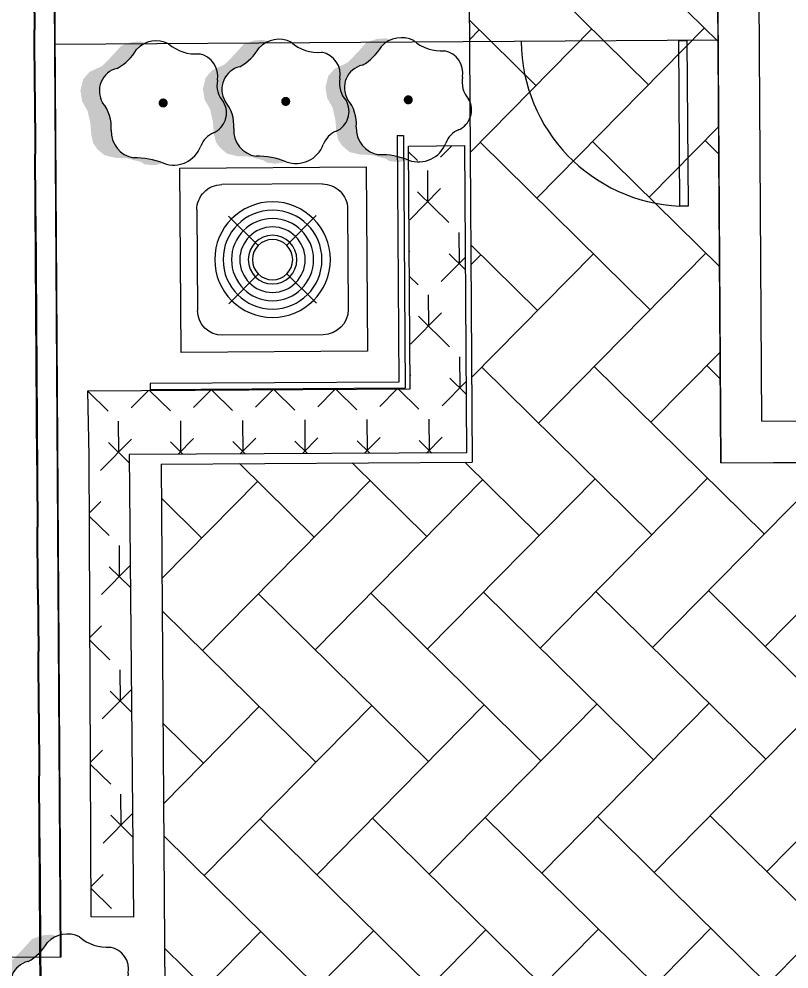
# Model space of a CAD drawing. Header units: feet. Extents: x 919634 to 928945, y 707022 to 708026.
# Drawn here: x 920848.05 to 920860.44, y 707518.09 to 707533.37 of the extents above; entities that cross this region are included whole.
import ezdxf

# ---------------------------------------------------------------- set-up
doc = ezdxf.new("R2010")
doc.units = ezdxf.units.FT
doc.header["$LTSCALE"] = 20
doc.header["$MEASUREMENT"] = 0
doc.linetypes.add('Site Plan$0$PHANTOM2', pattern=[1.25, 0.625, -0.125, 0.125, -0.125, 0.125, -0.125])
for name, color, linetype in [('-u-site-xref', 7, 'Continuous'), ('Site Plan$0$-u-site-bldg_interior', 252, 'Continuous'), ('Site Plan$0$-u-site-fence', 4, 'Site Plan$0$FENCELINE1'), ('Site Plan$0$A-DOOR-EXT_WINDOWS', 253, 'Continuous'), ('Site Plan$0$A-HVAC-EXT', 253, 'Continuous'), ('Site Plan$0$SP-LOT PAVERS', 254, 'Continuous'), ('x-RL TH7-LP Block$0$LK-SHRB-035M', 253, 'Continuous'), ('x-RL TH7-LP Block$0$LK-SHRB-TRNK', 253, 'Continuous'), ('x-RL TH7-LP Block$0$LP-PATT-SHAR', 253, 'Continuous'), ('x-RL TH7-LP Block$0$LP-SHAR-BRDR-CONT', 253, 'Continuous'), ('x-RL TH7-LP Block$0$LP-SHRB', 253, 'Continuous')]:
    doc.layers.add(name, color=color, linetype=linetype)
for name, color, linetype, lineweight in [('Site Plan$0$SP-LOT LINES', 252, 'Site Plan$0$PHANTOM2', 40), ('Site Plan$0$SP-SIDEWALK', 2, 'Continuous', 25), ('SP-BUILDING-FOOTPRINT', 1, 'Continuous', 25)]:
    doc.layers.add(name, color=color, linetype=linetype, lineweight=lineweight)
doc.layers.add('x-RL TH7-LP Block$0$LK-SHRB-SHAD', color=253, linetype='Continuous', plot=False)
doc.layers.get('-u-site-xref').off()
doc.linetypes.add('Site Plan$0$FENCELINE1', pattern='A,0.25,-0.1,[133,ltypeshp.shx,S=0.1,R=0,X=-0.1,Y=0],-0.1,1', length=1.45)

# ---------------------------------------------------------------- blocks, each defined once
blk = doc.blocks.new('Site Plan$0$A$C11AE1C12')
at = {"layer": 'Site Plan$0$A-HVAC-EXT'}
for p, q in [((44.00000011394877, 44.54105635897122), (1.139487721957266e-07, 44.54105635897122)), ((1.139487721957266e-07, 44.54105635897122), (1.139487721957266e-07, 2.501133167243097e-06)), ((44.00000011394877, 2.501133167243097e-06), (44.00000011394877, 44.54105635897122)), ((34.00000011394877, 40.00000250113317), (10.00000011394877, 40.00000250113317)), ((4.000000113948772, 34.00000250113317), (4.000000113948772, 10.00000250113317)), ((18.5977306969362, 25.40227191814392), (11.52666288505861, 32.47333973002787)), ((25.40226953096135, 25.40227191814392), (32.47333734284621, 32.47333973002787)), ((40.00000011394877, 34.00000250113317), (40.00000011394877, 10.00000250113317)), ((11.52666288505861, 11.52666527223846), (18.5977306969362, 18.59773308412241)), ((32.47333734284621, 11.52666527223846), (25.40226953096135, 18.59773308412241)), ((34.00000011394877, 4.000002501133167), (10.00000011394877, 4.000002501133167)), ((1.139487721957266e-07, 2.501133167243097e-06), (44.00000011394877, 2.501133167243097e-06))]:
    blk.add_line(p, q, dxfattribs=at)
for radius in [13.81153555240985, 11.81153555240985, 9.81153555240985, 7.81153555240985, 5.81153555240985, 4.81153555240985]:
    blk.add_circle((22.00000011394877, 22.00000250113317), radius, dxfattribs=at)
for centre, start, end in [((10.00000011394877, 34.00000250113317), 90, 180), ((34.00000011394877, 34.00000250113317), 0, 90), ((10.00000011394877, 10.00000250113317), 180, 270), ((34.00000011394877, 10.00000250113317), 270, 0)]:
    blk.add_arc(centre, 6, start, end, dxfattribs=at)
blk = doc.blocks.new('Site Plan$0$A$C05C92244')
at = {"layer": 'Site Plan$0$A-DOOR-EXT_WINDOWS'}
blk.add_lwpolyline([(32.00389335552609, 32.04769828175449), (32.00389335552609, 0.04381521808500111), (30.40369920234298, 0.04381521808500111), (30.40369920234298, 32.04769828175449)], close=True, dxfattribs=at)
blk.add_arc((32.07979910527501, 32.07980389018303), 32.07980487913881, 180.0573418751565, 267.0050566959838, dxfattribs=at)
blk = doc.blocks.new('Site Plan')
at = {"layer": 'Site Plan$0$SP-LOT PAVERS'}
h = blk.add_hatch(dxfattribs=at)
h.set_pattern_fill('AR-HBONE', color=256, scale=0.32, angle=-89.58178215075662)
h.set_pattern_definition([(315.4182178492434, (0, 0), (1.810145136983853, 0.01321298806884015), [3.84, -1.28]), (45.41821784924338, (0.9116790626081567, -0.8984660745381309), (1.810145136983853, 0.01321298806884), [3.84, -1.28])])
h.paths.add_polyline_path([(920850.3445168212, 707526.2085568337), (920850.4745384796, 707506.2089794787), (920869.4741366116, 707506.332500052), (920869.3443705549, 707526.2927614086), (920859.344582233, 707526.2277505817), (920859.2127407097, 707546.4773213882), (920848.5462994538, 707546.4079765037), (920848.5813663211, 707541.0458796334), (920855.2477035193, 707541.0892189601), (920855.3442346648, 707526.2410611006)])
at = {"layer": 'Site Plan$0$-u-site-bldg_interior'}
for p, q in [((920848.718807047, 707518.2812003952, 7.807863262514746e-08), (920848.546494048, 707546.4079777688, 7.807864083332025e-08)), ((920859.344582233, 707526.2277505817, 7.807864083332025e-08), (920859.23638313, 707542.8706418981, 7.807864083332025e-08)), ((920860.0069007562, 707526.8987372154, 7.807864083332025e-08), (920859.9030357084, 707542.8749759534, 7.807864083332025e-08)), ((920860.0069007562, 707526.8987372154, 7.807864083332025e-08), (920861.0068796239, 707526.9052382984, 7.807864083332025e-08)), ((920859.344582233, 707526.2277505817, 7.807864083332025e-08), (920861.0112136791, 707526.2385857198, 7.807864083332025e-08)), ((920848.0521544686, 707518.2768663398, 7.807863262514746e-08), (920848.718807047, 707518.2812003952, 7.807863262514746e-08))]:
    blk.add_line(p, q, dxfattribs=at)
at = {"layer": 'Site Plan$0$-u-site-fence', "ltscale": 0.15}
blk.add_line((920859.3002218346, 707533.0291788499, 7.807864083332025e-08), (920848.627613158, 707532.9597938696, 7.807864083332025e-08), dxfattribs=at)
at = {"layer": 'Site Plan$0$SP-LOT LINES', "ltscale": 0.4, "elevation": 7.807863672923385e-08}
for points in [[(920847.8634785943, 707600.193990878), (920869.8630136845, 707600.3370147023), (920870.4741154793, 707506.339001135), (920848.474580389, 707506.1959773107)], [(920825.863943504, 707600.0509670536), (920847.8634785943, 707600.193990878), (920848.474580389, 707506.1959773107), (920826.4750452988, 707506.0529534863)]]:
    blk.add_lwpolyline(points, close=True, dxfattribs=at)
at = {"layer": 'Site Plan$0$SP-SIDEWALK'}
for p, q in [((920855.2477035195, 707541.0892189601, 7.807864083332025e-08), (920855.3442346649, 707526.2410611006, 7.807863262514745e-08)), ((920854.1367910317, 707531.4928104661, 7.807863672923385e-08), (920854.2367889184, 707531.4934605743, 7.807863672923385e-08)), ((920854.1367910317, 707531.4928104661, 7.807863672923385e-08), (920854.1625571155, 707527.5295416261, 7.807863672923385e-08)), ((920854.2367889184, 707531.4934605743, 7.807863672923385e-08), (920854.2632051106, 707527.4301938477, 7.807863672923385e-08)), ((920854.1625571155, 707527.5295416261, 7.807863672923385e-08), (920850.1625846531, 707527.5035369239, 7.807863672923385e-08)), ((920850.1625846531, 707527.5035369239, 7.807863672923385e-08), (920850.1632347615, 707527.4035390372, 7.807863672923385e-08)), ((920854.2632051106, 707527.4301938477, 7.807863672923385e-08), (920850.1632347615, 707527.4035390372, 7.807863672923385e-08)), ((920850.3411120054, 707526.208534698, 7.807863262514745e-08), (920855.3442346649, 707526.2410611006, 7.807863262514745e-08)), ((920850.3411120054, 707526.208534698, 7.807863262514745e-08), (920850.4711336639, 707506.2089573432, 7.807863262514745e-08))]:
    blk.add_line(p, q, dxfattribs=at)
at = {"layer": 'Site Plan$0$-u-site-fence', "xscale": 0.08333333333333331, "yscale": 0.08333333333333331, "zscale": 0.08333333333333331, "rotation": 0.3724872375649678}
blk.add_blockref('Site Plan$0$A$C05C92244', (920856.1506076012, 707530.3380045525, 7.807864083332025e-08), dxfattribs=at)
at = {"layer": 'Site Plan$0$A-HVAC-EXT', "extrusion": (0, 0, -1), "xscale": 0.06735359270068554, "yscale": 0.06735359270068554, "zscale": -0.06735359270068556, "rotation": 89.62751276243503}
blk.add_blockref('Site Plan$0$A$C11AE1C12', (-920850.6593803685, 707528.006777261, -7.807863672923385e-08), dxfattribs=at)
blk = doc.blocks.new('x-RL TH7-LP Block$0$SHRUB-LRG-003')
at = {"layer": 'x-RL TH7-LP Block$0$LK-SHRB-SHAD'}
blk.add_hatch(color=256, dxfattribs=at).paths.add_polyline_path([(0.5823448908860502, 0.3294315330898989), (0.5474295743357604, 0.3798421583341067), (0.4893238386986631, 0.4296183674934504), (0.400550371658305, 0.4519936910694149), (0.3208870769566605, 0.4544816724315837), (0.2860343821121365, 0.4594576421304382), (0.2561606452339937, 0.4694095780408851), (0.2486922110144558, 0.4718975594030503), (0.1889447372581845, 0.4868254650123554), (0.1590710003800417, 0.5067293333459943), (0.11923935302916, 0.511705303044856), (0.1018130083369986, 0.5141932878942725), (0.07193927145885759, 0.5141932878942725), (0.007212845196280071, 0.5017533671343983), (0.08312134347994338, 0.472746950344888, 0.0648646510172338), (0.2481422112722598, 0.4529773142842117, -0.006063235190741959), (0.2533806476452352, 0.4520754065480297), (0.2561606452339902, 0.4519936910694149), (0.2585664089195543, 0.4510528702587173, -0.1298769770943451), (0.3586502616521212, 0.400835352371999), (0.368187158527018, 0.3947700604561533), (0.4129977638442224, 0.342522399541739), (0.4175474829881125, 0.3167561325976109, -0.1111018158062776), (0.4322477985017148, 0.2216692041627049, 0.003608637105293954), (0.431885593835192, 0.2171288508789928), (0.4421116295042538, 0.1115232379830715, 0.01201918114312195), (0.4464416540740839, 0.0969859283029848), (0.4827031480732327, 0.02903643405529621), (0.4970634082651255, 0.001177367000945395, 0.007063647914282343), (0.5026189744786382, -0.00579533988766201, -0.04880061465009704), (0.518194794484776, -0.03981776106626), (0.5250242771372431, -0.05306703459047668), (0.5250242771372431, -0.06513047457167076, -0.09793779078480093), (0.5250242771372431, -0.1396888812866095), (0.5250242771372431, -0.1575623564192981), (0.5158012560104854, -0.1715592789416718, -0.1076578746823846), (0.4707952584374393, -0.2398607012645968), (0.4578083691614321, -0.2595696968859471), (0.370676634780164, -0.2919134859794639), (0.2686080374199129, -0.3665530000769373), (0.2138395216300193, -0.4511444535721196), (0.1441341374010587, -0.5009041296371031), (0.1864552610050332, -0.51085606554755), (0.258650126947229, -0.5058800993359576), (0.344995822146057, -0.4763531505789693), (0.4105082821309782, -0.4038727588693121), (0.5001294927654047, -0.3118173578003578), (0.6071770480920389, -0.2620576782481194), (0.6619994876735564, -0.2016774924870717), (0.6854234018013692, -0.1064774068995753), (0.6719034798147039, -0.01823526064753622), (0.6270928744974942, 0.06138022314879166), (0.6046875718388893, 0.1658755449776095), (0.597219137619355, 0.2629069157454111)])
at = {"layer": 'x-RL TH7-LP Block$0$LK-SHRB-035M'}
for centre, radius, start, end in [((-0.08377323303944628, 0.2740128446012911), 0.2410148314504328, 69.66030257962692, 159.1136661743777), ((0.2415069132607339, 1.096206151856169), 0.643263060235758, 247.94846777484, 270.5910199691075), ((0.2135752346658641, 0.2365424991404126), 0.219177793304975, 356.1089469460938, 80.92588036899473), ((-0.4874905437243253, 0.4274506444509889), 0.1908777990837059, 291.9961274456699, 339.2865678889345), ((-0.344252865652015, 0.08553475810634126), 0.1798612492954901, 113.5090499786346, 209.6004086586038), ((0.7466102499786107, 0.1943064552262719), 0.315551059145618, 175.025396269356, 219.3558172424028), ((-0.6576237495174588, -0.1441039940954916), 0.2108728950657779, 348.5773534052316, 41.88863027199043), ((0.3365289680545622, -0.1024096779291419), 0.1921463519017287, 283.2700858267119, 30.18650749245084), ((-0.2650016799213013, -0.2198436052661243), 0.189005064244361, 169.6436695143775, 258.5100727003759), ((0.5861506970211963, -0.6644766057150449), 0.4288702278534303, 119.0130174089596, 149.3178692318652), ((-0.2765590912944358, -0.7487424786725079), 0.3446705058437789, 48.53128869969252, 94.3414469668017), ((0.05444515316131593, -0.2900011770142932), 0.2252759235935523, 242.8610345167374, 316.301893373953)]:
    blk.add_arc(centre, radius, start, end, dxfattribs=at)
at = {"layer": 'x-RL TH7-LP Block$0$LK-SHRB-TRNK', "const_width": 0.0375}
blk.add_lwpolyline([(-0.01875000000000071, 0, 1), (0.01875000000000071, 0, 1)], format="xyb", close=True, dxfattribs=at)
blk = doc.blocks.new('x-RL TH7-LP Block', base_point=(1241.699483058532, 168.1706843559634))
at = {"layer": 'x-RL TH7-LP Block$0$LP-PATT-SHAR'}
h = blk.add_hatch(dxfattribs=at)
h.set_pattern_fill('LAFX-A435-CHAINLINK', color=256, scale=10, pattern_type=2)
h.set_pattern_definition([(45, (1332.125778568676, 237.0790282111848), (0, 10.0000000000064), [0.7071099999999999, -13.4350288425]), (45, (1330.125778568676, 237.0790282111848), (0, 10.0000000000064), [0.7071099999999999, -13.4350288425]), (45, (1332.125778568676, 239.0790282111848), (0, 10.0000000000064), [0.7071099999999999, -13.4350288425]), (45, (1331.625778568676, 240.0790282111848), (0, 10.0000000000064), [0.7071099999999999, -13.4350288425]), (45, (1328.125778568676, 237.0790282111848), (0, 10.0000000000064), [0.7071099999999999, -13.4350288425]), (45, (1330.125778568676, 239.0790282111848), (0, 10.0000000000064), [0.7071099999999999, -13.4350288425]), (45, (1332.125778568676, 241.0790282111848), (0, 10.0000000000064), [0.7071099999999999, -13.4350288425]), (45, (1330.625778568676, 240.0790282111848), (0, 10.0000000000064), [0.7071099999999999, -13.4350288425]), (45, (1331.625778568676, 242.0790282111848), (0, 10.0000000000064), [0.7071099999999999, -13.4350288425]), (45, (1329.625778568676, 240.0790282111848), (0, 10.0000000000064), [0.7071099999999999, -13.4350288425]), (45, (1328.125778568676, 239.0790282111848), (0, 10.0000000000064), [0.7071099999999999, -13.4350288425]), (45, (1330.125778568676, 241.0790282111848), (0, 10.0000000000064), [0.7071099999999999, -13.4350288425]), (45, (1332.125778568676, 243.0790282111848), (0, 10.0000000000064), [0.7071099999999999, -13.4350288425]), (45, (1328.625778568676, 240.0790282111848), (0, 10.0000000000064), [0.7071099999999999, -13.4350288425]), (45, (1330.625778568676, 242.0790282111848), (0, 10.0000000000064), [0.7071099999999999, -13.4350288425]), (45, (1329.625778568676, 242.0790282111848), (0, 10.0000000000064), [0.7071099999999999, -13.4350288425]), (45, (1331.625778568676, 244.0790282111848), (0, 10.0000000000064), [0.7071099999999999, -13.4350288425]), (45, (1328.125778568676, 241.0790282111848), (0, 10.0000000000064), [0.7071099999999999, -13.4350288425]), (45, (1330.125778568676, 243.0790282111848), (0, 10.0000000000064), [0.7071099999999999, -13.4350288425]), (45, (1328.625778568676, 242.0790282111848), (0, 10.0000000000064), [0.7071099999999999, -13.4350288425]), (45, (1330.625778568676, 244.0790282111848), (0, 10.0000000000064), [0.7071099999999999, -13.4350288425]), (45, (1331.625778568676, 246.0790282111848), (0, 10.0000000000064), [0.7071099999999999, -13.4350288425]), (45, (1329.625778568676, 244.0790282111848), (0, 10.0000000000064), [0.7071099999999999, -13.4350288425]), (45, (1328.125778568676, 243.0790282111848), (0, 10.0000000000064), [0.7071099999999999, -13.4350288425]), (45, (1328.625778568676, 244.0790282111848), (0, 10.0000000000064), [0.7071099999999999, -13.4350288425]), (45, (1330.625778568676, 246.0790282111848), (0, 10.0000000000064), [0.7071099999999999, -13.4350288425]), (45, (1329.625778568676, 246.0790282111848), (0, 10.0000000000064), [0.7071099999999999, -13.4350288425]), (45, (1328.125778568676, 245.0790282111848), (0, 10.0000000000064), [0.7071099999999999, -13.4350288425]), (45, (1328.625778568676, 246.0790282111848), (0, 10.0000000000064), [0.7071099999999999, -13.4350288425]), (45, (1327.125778568676, 245.0790282111848), (0, 10.0000000000064), [0.7071099999999999, -13.4350288425]), (45, (1331.625778568676, 238.0790282111848), (0, 10.0000000000064), [0.7071099999999999, -13.4350288425]), (45, (1330.625778568676, 238.0790282111848), (0, 10.0000000000064), [0.7071099999999999, -13.4350288425]), (45, (1329.625778568676, 238.0790282111848), (0, 10.0000000000064), [0.7071099999999999, -13.4350288425]), (45, (1328.625778568676, 238.0790282111848), (0, 10.0000000000064), [0.7071099999999999, -13.4350288425]), (45, (1327.125778568676, 237.0790282111848), (0, 10.0000000000064), [0.7071099999999999, -13.4350288425]), (45, (1326.125778568676, 237.0790282111848), (0, 10.0000000000064), [0.7071099999999999, -13.4350288425]), (45, (1327.125778568676, 239.0790282111848), (0, 10.0000000000064), [0.7071099999999999, -13.4350288425]), (45, (1325.125778568676, 237.0790282111848), (0, 10.0000000000064), [0.7071099999999999, -13.4350288425]), (45, (1327.625778568676, 240.0790282111848), (0, 10.0000000000064), [0.7071099999999999, -13.4350288425]), (45, (1326.125778568676, 239.0790282111848), (0, 10.0000000000064), [0.7071099999999999, -13.4350288425]), (45, (1324.125778568676, 237.0790282111848), (0, 10.0000000000064), [0.7071099999999999, -13.4350288425]), (45, (1326.625778568676, 240.0790282111848), (0, 10.0000000000064), [0.7071099999999999, -13.4350288425]), (45, (1327.125778568676, 241.0790282111848), (0, 10.0000000000064), [0.7071099999999999, -13.4350288425]), (45, (1325.125778568676, 239.0790282111848), (0, 10.0000000000064), [0.7071099999999999, -13.4350288425]), (45, (1323.125778568676, 237.0790282111848), (0, 10.0000000000064), [0.7071099999999999, -13.4350288425]), (45, (1327.625778568676, 242.0790282111848), (0, 10.0000000000064), [0.7071099999999999, -13.4350288425]), (45, (1325.625778568676, 240.0790282111848), (0, 10.0000000000064), [0.7071099999999999, -13.4350288425]), (45, (1326.125778568676, 241.0790282111848), (0, 10.0000000000064), [0.7071099999999999, -13.4350288425]), (45, (1324.125778568676, 239.0790282111848), (0, 10.0000000000064), [0.7071099999999999, -13.4350288425]), (45, (1326.625778568676, 242.0790282111848), (0, 10.0000000000064), [0.7071099999999999, -13.4350288425]), (45, (1324.625778568676, 240.0790282111848), (0, 10.0000000000064), [0.7071099999999999, -13.4350288425]), (45, (1327.125778568676, 243.0790282111848), (0, 10.0000000000064), [0.7071099999999999, -13.4350288425]), (45, (1325.125778568676, 241.0790282111848), (0, 10.0000000000064), [0.7071099999999999, -13.4350288425]), (45, (1323.125778568676, 239.0790282111848), (0, 10.0000000000064), [0.7071099999999999, -13.4350288425]), (45, (1327.625778568676, 244.0790282111848), (0, 10.0000000000064), [0.7071099999999999, -13.4350288425]), (45, (1325.625778568676, 242.0790282111848), (0, 10.0000000000064), [0.7071099999999999, -13.4350288425]), (45, (1323.625778568676, 240.0790282111848), (0, 10.0000000000064), [0.7071099999999999, -13.4350288425]), (45, (1326.125778568676, 243.0790282111848), (0, 10.0000000000064), [0.7071099999999999, -13.4350288425]), (45, (1324.125778568676, 241.0790282111848), (0, 10.0000000000064), [0.7071099999999999, -13.4350288425]), (45, (1326.625778568676, 244.0790282111848), (0, 10.0000000000064), [0.7071099999999999, -13.4350288425]), (45, (1324.625778568676, 242.0790282111848), (0, 10.0000000000064), [0.7071099999999999, -13.4350288425]), (45, (1322.625778568676, 240.0790282111848), (0, 10.0000000000064), [0.7071099999999999, -13.4350288425]), (45, (1325.125778568676, 243.0790282111848), (0, 10.0000000000064), [0.7071099999999999, -13.4350288425]), (45, (1323.125778568676, 241.0790282111848), (0, 10.0000000000064), [0.7071099999999999, -13.4350288425]), (45, (1327.625778568676, 246.0790282111848), (0, 10.0000000000064), [0.7071099999999999, -13.4350288425]), (45, (1325.625778568676, 244.0790282111848), (0, 10.0000000000064), [0.7071099999999999, -13.4350288425]), (45, (1323.625778568676, 242.0790282111848), (0, 10.0000000000064), [0.7071099999999999, -13.4350288425]), (45, (1324.125778568676, 243.0790282111848), (0, 10.0000000000064), [0.7071099999999999, -13.4350288425]), (45, (1326.625778568676, 246.0790282111848), (0, 10.0000000000064), [0.7071099999999999, -13.4350288425]), (45, (1324.625778568676, 244.0790282111848), (0, 10.0000000000064), [0.7071099999999999, -13.4350288425]), (45, (1322.625778568676, 242.0790282111848), (0, 10.0000000000064), [0.7071099999999999, -13.4350288425]), (45, (1323.125778568676, 243.0790282111848), (0, 10.0000000000064), [0.7071099999999999, -13.4350288425]), (45, (1325.625778568676, 246.0790282111848), (0, 10.0000000000064), [0.7071099999999999, -13.4350288425]), (45, (1323.625778568676, 244.0790282111848), (0, 10.0000000000064), [0.7071099999999999, -13.4350288425]), (45, (1324.125778568676, 245.0790282111848), (0, 10.0000000000064), [0.7071099999999999, -13.4350288425]), (45, (1324.625778568676, 246.0790282111848), (0, 10.0000000000064), [0.7071099999999999, -13.4350288425]), (45, (1322.625778568676, 244.0790282111848), (0, 10.0000000000064), [0.7071099999999999, -13.4350288425]), (45, (1323.125778568676, 245.0790282111848), (0, 10.0000000000064), [0.7071099999999999, -13.4350288425]), (45, (1323.625778568676, 246.0790282111848), (0, 10.0000000000064), [0.7071099999999999, -13.4350288425]), (45, (1322.625778568676, 246.0790282111848), (0, 10.0000000000064), [0.7071099999999999, -13.4350288425]), (45, (1327.625778568676, 238.0790282111848), (0, 10.0000000000064), [0.7071099999999999, -13.4350288425]), (45, (1326.625778568676, 238.0790282111848), (0, 10.0000000000064), [0.7071099999999999, -13.4350288425]), (45, (1325.625778568676, 238.0790282111848), (0, 10.0000000000064), [0.7071099999999999, -13.4350288425]), (45, (1324.625778568676, 238.0790282111848), (0, 10.0000000000064), [0.7071099999999999, -13.4350288425]), (45, (1323.625778568676, 238.0790282111848), (0, 10.0000000000064), [0.7071099999999999, -13.4350288425]), (45, (1322.625778568676, 238.0790282111848), (0, 10.0000000000064), [0.7071099999999999, -13.4350288425]), (45, (1331.125778568676, 237.0790282111848), (0, 10.0000000000064), [0.7071099999999999, -13.4350288425]), (45, (1331.125778568676, 239.0790282111848), (0, 10.0000000000064), [0.7071099999999999, -13.4350288425]), (45, (1329.125778568676, 237.0790282111848), (0, 10.0000000000064), [0.7071099999999999, -13.4350288425]), (45, (1331.125778568676, 241.0790282111848), (0, 10.0000000000064), [0.7071099999999999, -13.4350288425]), (45, (1329.125778568676, 239.0790282111848), (0, 10.0000000000064), [0.7071099999999999, -13.4350288425]), (45, (1331.125778568676, 243.0790282111848), (0, 10.0000000000064), [0.7071099999999999, -13.4350288425]), (45, (1329.125778568676, 241.0790282111848), (0, 10.0000000000064), [0.7071099999999999, -13.4350288425]), (45, (1332.125778568676, 245.0790282111848), (0, 10.0000000000064), [0.7071099999999999, -13.4350288425]), (45, (1331.125778568676, 245.0790282111848), (0, 10.0000000000064), [0.7071099999999999, -13.4350288425]), (45, (1329.125778568676, 243.0790282111848), (0, 10.0000000000064), [0.7071099999999999, -13.4350288425]), (45, (1330.125778568676, 245.0790282111848), (0, 10.0000000000064), [0.7071099999999999, -13.4350288425]), (45, (1329.125778568676, 245.0790282111848), (0, 10.0000000000064), [0.7071099999999999, -13.4350288425]), (45, (1326.125778568676, 245.0790282111848), (0, 10.0000000000064), [0.7071099999999999, -13.4350288425]), (45, (1325.125778568676, 245.0790282111848), (0, 10.0000000000064), [0.7071099999999999, -13.4350288425]), (90, (1332.625778568676, 245.5790282111848), (-10, 6.123233995736766e-16), [0.5, -9.5]), (90, (1332.625778568676, 237.5790282111848), (-10, 6.123233995736766e-16), [0.5, -9.5]), (90, (1332.625778568676, 239.5790282111848), (-10, 6.123233995736766e-16), [0.5, -9.5]), (90, (1332.625778568676, 241.5790282111848), (-10, 6.123233995736766e-16), [0.5, -9.5]), (90, (1332.625778568676, 243.5790282111848), (-10, 6.123233995736766e-16), [0.5, -9.5]), (90, (1332.125778568676, 238.5790282111848), (-10, 6.123233995736766e-16), [0.5, -9.5]), (90, (1332.125778568676, 240.5790282111848), (-10, 6.123233995736766e-16), [0.5, -9.5]), (90, (1332.125778568676, 242.5790282111848), (-10, 6.123233995736766e-16), [0.5, -9.5]), (90, (1332.125778568676, 244.5790282111848), (-10, 6.123233995736766e-16), [0.5, -9.5]), (90, (1332.125778568676, 246.5790282111848), (-10, 6.123233995736766e-16), [0.5, -9.5]), (90, (1331.625778568676, 237.5790282111848), (-10, 6.123233995736766e-16), [0.5, -9.5]), (90, (1331.625778568676, 239.5790282111848), (-10, 6.123233995736766e-16), [0.5, -9.5]), (90, (1331.625778568676, 241.5790282111848), (-10, 6.123233995736766e-16), [0.5, -9.5]), (90, (1331.625778568676, 243.5790282111848), (-10, 6.123233995736766e-16), [0.5, -9.5]), (90, (1331.625778568676, 245.5790282111848), (-10, 6.123233995736766e-16), [0.5, -9.5]), (90, (1331.625778568676, 237.5790282111848), (-10, 6.123233995736766e-16), [0.5, -9.5]), (90, (1331.625778568676, 239.5790282111848), (-10, 6.123233995736766e-16), [0.5, -9.5]), (90, (1331.625778568676, 241.5790282111848), (-10, 6.123233995736766e-16), [0.5, -9.5]), (90, (1331.625778568676, 243.5790282111848), (-10, 6.123233995736766e-16), [0.5, -9.5]), (90, (1331.625778568676, 245.5790282111848), (-10, 6.123233995736766e-16), [0.5, -9.5]), (90, (1331.125778568676, 238.5790282111848), (-10, 6.123233995736766e-16), [0.5, -9.5]), (90, (1331.125778568676, 240.5790282111848), (-10, 6.123233995736766e-16), [0.5, -9.5]), (90, (1331.125778568676, 242.5790282111848), (-10, 6.123233995736766e-16), [0.5, -9.5]), (90, (1331.125778568676, 244.5790282111848), (-10, 6.123233995736766e-16), [0.5, -9.5]), (90, (1331.125778568676, 246.5790282111848), (-10, 6.123233995736766e-16), [0.5, -9.5]), (90, (1330.625778568676, 237.5790282111848), (-10, 6.123233995736766e-16), [0.5, -9.5]), (90, (1330.625778568676, 237.5790282111848), (-10, 6.123233995736766e-16), [0.5, -9.5]), (90, (1330.625778568676, 239.5790282111848), (-10, 6.123233995736766e-16), [0.5, -9.5]), (90, (1330.625778568676, 239.5790282111848), (-10, 6.123233995736766e-16), [0.5, -9.5]), (90, (1330.625778568676, 241.5790282111848), (-10, 6.123233995736766e-16), [0.5, -9.5]), (90, (1330.625778568676, 241.5790282111848), (-10, 6.123233995736766e-16), [0.5, -9.5]), (90, (1330.625778568676, 243.5790282111848), (-10, 6.123233995736766e-16), [0.5, -9.5]), (90, (1330.625778568676, 243.5790282111848), (-10, 6.123233995736766e-16), [0.5, -9.5]), (90, (1330.625778568676, 245.5790282111848), (-10, 6.123233995736766e-16), [0.5, -9.5]), (90, (1330.625778568676, 245.5790282111848), (-10, 6.123233995736766e-16), [0.5, -9.5]), (90, (1330.125778568676, 238.5790282111848), (-10, 6.123233995736766e-16), [0.5, -9.5]), (90, (1330.125778568676, 240.5790282111848), (-10, 6.123233995736766e-16), [0.5, -9.5]), (90, (1330.125778568676, 242.5790282111848), (-10, 6.123233995736766e-16), [0.5, -9.5]), (90, (1330.125778568676, 244.5790282111848), (-10, 6.123233995736766e-16), [0.5, -9.5]), (90, (1330.125778568676, 246.5790282111848), (-10, 6.123233995736766e-16), [0.5, -9.5]), (90, (1329.625778568676, 237.5790282111848), (-10, 6.123233995736766e-16), [0.5, -9.5]), (90, (1329.625778568676, 237.5790282111848), (-10, 6.123233995736766e-16), [0.5, -9.5]), (90, (1329.625778568676, 239.5790282111848), (-10, 6.123233995736766e-16), [0.5, -9.5]), (90, (1329.625778568676, 239.5790282111848), (-10, 6.123233995736766e-16), [0.5, -9.5]), (90, (1329.625778568676, 241.5790282111848), (-10, 6.123233995736766e-16), [0.5, -9.5]), (90, (1329.625778568676, 241.5790282111848), (-10, 6.123233995736766e-16), [0.5, -9.5]), (90, (1329.625778568676, 243.5790282111848), (-10, 6.123233995736766e-16), [0.5, -9.5]), (90, (1329.625778568676, 243.5790282111848), (-10, 6.123233995736766e-16), [0.5, -9.5]), (90, (1329.625778568676, 245.5790282111848), (-10, 6.123233995736766e-16), [0.5, -9.5]), (90, (1329.625778568676, 245.5790282111848), (-10, 6.123233995736766e-16), [0.5, -9.5]), (90, (1329.125778568676, 238.5790282111848), (-10, 6.123233995736766e-16), [0.5, -9.5]), (90, (1329.125778568676, 240.5790282111848), (-10, 6.123233995736766e-16), [0.5, -9.5]), (90, (1329.125778568676, 242.5790282111848), (-10, 6.123233995736766e-16), [0.5, -9.5]), (90, (1329.125778568676, 244.5790282111848), (-10, 6.123233995736766e-16), [0.5, -9.5]), (90, (1329.125778568676, 246.5790282111848), (-10, 6.123233995736766e-16), [0.5, -9.5]), (90, (1328.625778568676, 237.5790282111848), (-10, 6.123233995736766e-16), [0.5, -9.5]), (90, (1328.625778568676, 237.5790282111848), (-10, 6.123233995736766e-16), [0.5, -9.5]), (90, (1328.625778568676, 239.5790282111848), (-10, 6.123233995736766e-16), [0.5, -9.5]), (90, (1328.625778568676, 239.5790282111848), (-10, 6.123233995736766e-16), [0.5, -9.5]), (90, (1328.625778568676, 241.5790282111848), (-10, 6.123233995736766e-16), [0.5, -9.5]), (90, (1328.625778568676, 241.5790282111848), (-10, 6.123233995736766e-16), [0.5, -9.5]), (90, (1328.625778568676, 243.5790282111848), (-10, 6.123233995736766e-16), [0.5, -9.5]), (90, (1328.625778568676, 243.5790282111848), (-10, 6.123233995736766e-16), [0.5, -9.5]), (90, (1328.625778568676, 245.5790282111848), (-10, 6.123233995736766e-16), [0.5, -9.5]), (90, (1328.625778568676, 245.5790282111848), (-10, 6.123233995736766e-16), [0.5, -9.5]), (90, (1328.125778568676, 238.5790282111848), (-10, 6.123233995736766e-16), [0.5, -9.5]), (90, (1328.125778568676, 240.5790282111848), (-10, 6.123233995736766e-16), [0.5, -9.5]), (90, (1328.125778568676, 242.5790282111848), (-10, 6.123233995736766e-16), [0.5, -9.5]), (90, (1328.125778568676, 244.5790282111848), (-10, 6.123233995736766e-16), [0.5, -9.5]), (90, (1328.125778568676, 246.5790282111848), (-10, 6.123233995736766e-16), [0.5, -9.5]), (90, (1327.625778568676, 237.5790282111848), (-10, 6.123233995736766e-16), [0.5, -9.5]), (90, (1327.625778568676, 239.5790282111848), (-10, 6.123233995736766e-16), [0.5, -9.5]), (90, (1327.625778568676, 241.5790282111848), (-10, 6.123233995736766e-16), [0.5, -9.5]), (90, (1327.625778568676, 243.5790282111848), (-10, 6.123233995736766e-16), [0.5, -9.5]), (90, (1327.625778568676, 245.5790282111848), (-10, 6.123233995736766e-16), [0.5, -9.5]), (90, (1327.625778568676, 237.5790282111848), (-10, 6.123233995736766e-16), [0.5, -9.5]), (90, (1327.625778568676, 239.5790282111848), (-10, 6.123233995736766e-16), [0.5, -9.5]), (90, (1327.625778568676, 241.5790282111848), (-10, 6.123233995736766e-16), [0.5, -9.5]), (90, (1327.625778568676, 243.5790282111848), (-10, 6.123233995736766e-16), [0.5, -9.5]), (90, (1327.625778568676, 245.5790282111848), (-10, 6.123233995736766e-16), [0.5, -9.5]), (90, (1327.125778568676, 238.5790282111848), (-10, 6.123233995736766e-16), [0.5, -9.5]), (90, (1327.125778568676, 240.5790282111848), (-10, 6.123233995736766e-16), [0.5, -9.5]), (90, (1327.125778568676, 242.5790282111848), (-10, 6.123233995736766e-16), [0.5, -9.5]), (90, (1327.125778568676, 244.5790282111848), (-10, 6.123233995736766e-16), [0.5, -9.5]), (90, (1327.125778568676, 246.5790282111848), (-10, 6.123233995736766e-16), [0.5, -9.5]), (90, (1326.625778568676, 237.5790282111848), (-10, 6.123233995736766e-16), [0.5, -9.5]), (90, (1326.625778568676, 239.5790282111848), (-10, 6.123233995736766e-16), [0.5, -9.5]), (90, (1326.625778568676, 241.5790282111848), (-10, 6.123233995736766e-16), [0.5, -9.5]), (90, (1326.625778568676, 243.5790282111848), (-10, 6.123233995736766e-16), [0.5, -9.5]), (90, (1326.625778568676, 245.5790282111848), (-10, 6.123233995736766e-16), [0.5, -9.5]), (90, (1326.625778568676, 237.5790282111848), (-10, 6.123233995736766e-16), [0.5, -9.5]), (90, (1326.625778568676, 239.5790282111848), (-10, 6.123233995736766e-16), [0.5, -9.5]), (90, (1326.625778568676, 241.5790282111848), (-10, 6.123233995736766e-16), [0.5, -9.5]), (90, (1326.625778568676, 243.5790282111848), (-10, 6.123233995736766e-16), [0.5, -9.5]), (90, (1326.625778568676, 245.5790282111848), (-10, 6.123233995736766e-16), [0.5, -9.5]), (90, (1326.125778568676, 238.5790282111848), (-10, 6.123233995736766e-16), [0.5, -9.5]), (90, (1326.125778568676, 240.5790282111848), (-10, 6.123233995736766e-16), [0.5, -9.5]), (90, (1326.125778568676, 242.5790282111848), (-10, 6.123233995736766e-16), [0.5, -9.5]), (90, (1326.125778568676, 244.5790282111848), (-10, 6.123233995736766e-16), [0.5, -9.5]), (90, (1326.125778568676, 246.5790282111848), (-10, 6.123233995736766e-16), [0.5, -9.5]), (90, (1325.625778568676, 237.5790282111848), (-10, 6.123233995736766e-16), [0.5, -9.5]), (90, (1325.625778568676, 237.5790282111848), (-10, 6.123233995736766e-16), [0.5, -9.5]), (90, (1325.625778568676, 239.5790282111848), (-10, 6.123233995736766e-16), [0.5, -9.5]), (90, (1325.625778568676, 239.5790282111848), (-10, 6.123233995736766e-16), [0.5, -9.5]), (90, (1325.625778568676, 241.5790282111848), (-10, 6.123233995736766e-16), [0.5, -9.5]), (90, (1325.625778568676, 241.5790282111848), (-10, 6.123233995736766e-16), [0.5, -9.5]), (90, (1325.625778568676, 243.5790282111848), (-10, 6.123233995736766e-16), [0.5, -9.5]), (90, (1325.625778568676, 243.5790282111848), (-10, 6.123233995736766e-16), [0.5, -9.5]), (90, (1325.625778568676, 245.5790282111848), (-10, 6.123233995736766e-16), [0.5, -9.5]), (90, (1325.625778568676, 245.5790282111848), (-10, 6.123233995736766e-16), [0.5, -9.5]), (90, (1325.125778568676, 238.5790282111848), (-10, 6.123233995736766e-16), [0.5, -9.5]), (90, (1325.125778568676, 240.5790282111848), (-10, 6.123233995736766e-16), [0.5, -9.5]), (90, (1325.125778568676, 242.5790282111848), (-10, 6.123233995736766e-16), [0.5, -9.5]), (90, (1325.125778568676, 244.5790282111848), (-10, 6.123233995736766e-16), [0.5, -9.5]), (90, (1325.125778568676, 246.5790282111848), (-10, 6.123233995736766e-16), [0.5, -9.5]), (90, (1324.625778568676, 237.5790282111848), (-10, 6.123233995736766e-16), [0.5, -9.5]), (90, (1324.625778568676, 237.5790282111848), (-10, 6.123233995736766e-16), [0.5, -9.5]), (90, (1324.625778568676, 239.5790282111848), (-10, 6.123233995736766e-16), [0.5, -9.5]), (90, (1324.625778568676, 239.5790282111848), (-10, 6.123233995736766e-16), [0.5, -9.5]), (90, (1324.625778568676, 241.5790282111848), (-10, 6.123233995736766e-16), [0.5, -9.5]), (90, (1324.625778568676, 241.5790282111848), (-10, 6.123233995736766e-16), [0.5, -9.5]), (90, (1324.625778568676, 243.5790282111848), (-10, 6.123233995736766e-16), [0.5, -9.5]), (90, (1324.625778568676, 243.5790282111848), (-10, 6.123233995736766e-16), [0.5, -9.5]), (90, (1324.625778568676, 245.5790282111848), (-10, 6.123233995736766e-16), [0.5, -9.5]), (90, (1324.625778568676, 245.5790282111848), (-10, 6.123233995736766e-16), [0.5, -9.5]), (90, (1324.125778568676, 238.5790282111848), (-10, 6.123233995736766e-16), [0.5, -9.5]), (90, (1324.125778568676, 240.5790282111848), (-10, 6.123233995736766e-16), [0.5, -9.5]), (90, (1324.125778568676, 242.5790282111848), (-10, 6.123233995736766e-16), [0.5, -9.5]), (90, (1324.125778568676, 244.5790282111848), (-10, 6.123233995736766e-16), [0.5, -9.5]), (90, (1324.125778568676, 246.5790282111848), (-10, 6.123233995736766e-16), [0.5, -9.5]), (90, (1323.625778568676, 237.5790282111848), (-10, 6.123233995736766e-16), [0.5, -9.5]), (90, (1323.625778568676, 237.5790282111848), (-10, 6.123233995736766e-16), [0.5, -9.5]), (90, (1323.625778568676, 239.5790282111848), (-10, 6.123233995736766e-16), [0.5, -9.5]), (90, (1323.625778568676, 239.5790282111848), (-10, 6.123233995736766e-16), [0.5, -9.5]), (90, (1323.625778568676, 241.5790282111848), (-10, 6.123233995736766e-16), [0.5, -9.5]), (90, (1323.625778568676, 241.5790282111848), (-10, 6.123233995736766e-16), [0.5, -9.5]), (90, (1323.625778568676, 243.5790282111848), (-10, 6.123233995736766e-16), [0.5, -9.5]), (90, (1323.625778568676, 243.5790282111848), (-10, 6.123233995736766e-16), [0.5, -9.5]), (90, (1323.625778568676, 245.5790282111848), (-10, 6.123233995736766e-16), [0.5, -9.5]), (90, (1323.625778568676, 245.5790282111848), (-10, 6.123233995736766e-16), [0.5, -9.5]), (90, (1323.125778568676, 238.5790282111848), (-10, 6.123233995736766e-16), [0.5, -9.5]), (90, (1323.125778568676, 240.5790282111848), (-10, 6.123233995736766e-16), [0.5, -9.5]), (90, (1323.125778568676, 242.5790282111848), (-10, 6.123233995736766e-16), [0.5, -9.5]), (90, (1323.125778568676, 244.5790282111848), (-10, 6.123233995736766e-16), [0.5, -9.5]), (90, (1323.125778568676, 246.5790282111848), (-10, 6.123233995736766e-16), [0.5, -9.5]), (90, (1322.625778568676, 237.5790282111848), (-10, 6.123233995736766e-16), [0.5, -9.5]), (90, (1322.625778568676, 239.5790282111848), (-10, 6.123233995736766e-16), [0.5, -9.5]), (90, (1322.625778568676, 241.5790282111848), (-10, 6.123233995736766e-16), [0.5, -9.5]), (90, (1322.625778568676, 243.5790282111848), (-10, 6.123233995736766e-16), [0.5, -9.5]), (90, (1322.625778568676, 245.5790282111848), (-10, 6.123233995736766e-16), [0.5, -9.5]), (135, (1332.625778568676, 246.0790282111848), (-10.0000000000064, 1.110223024625157e-15), [0.7071099999999999, -13.4350288425]), (135, (1331.625778568676, 246.0790282111848), (-10.0000000000064, 1.110223024625157e-15), [0.7071099999999999, -13.4350288425]), (135, (1330.625778568676, 246.0790282111848), (-10.0000000000064, 1.110223024625157e-15), [0.7071099999999999, -13.4350288425]), (135, (1329.625778568676, 246.0790282111848), (-10.0000000000064, 1.110223024625157e-15), [0.7071099999999999, -13.4350288425]), (135, (1330.125778568676, 243.0790282111848), (-10.0000000000064, 1.110223024625157e-15), [0.7071099999999999, -13.4350288425]), (135, (1330.125778568676, 241.0790282111848), (-10.0000000000064, 1.110223024625157e-15), [0.7071099999999999, -13.4350288425]), (135, (1330.125778568676, 239.0790282111848), (-10.0000000000064, 1.110223024625157e-15), [0.7071099999999999, -13.4350288425]), (135, (1330.125778568676, 237.0790282111848), (-10.0000000000064, 1.110223024625157e-15), [0.7071099999999999, -13.4350288425]), (135, (1327.625778568676, 238.0790282111848), (-10.0000000000064, 1.110223024625157e-15), [0.7071099999999999, -13.4350288425]), (135, (1326.625778568676, 238.0790282111848), (-10.0000000000064, 1.110223024625157e-15), [0.7071099999999999, -13.4350288425]), (135, (1325.625778568676, 238.0790282111848), (-10.0000000000064, 1.110223024625157e-15), [0.7071099999999999, -13.4350288425]), (135, (1328.125778568676, 245.0790282111848), (-10.0000000000064, 1.110223024625157e-15), [0.7071099999999999, -13.4350288425]), (135, (1327.125778568676, 245.0790282111848), (-10.0000000000064, 1.110223024625157e-15), [0.7071099999999999, -13.4350288425]), (135, (1328.125778568676, 243.0790282111848), (-10.0000000000064, 1.110223024625157e-15), [0.7071099999999999, -13.4350288425]), (135, (1326.125778568676, 245.0790282111848), (-10.0000000000064, 1.110223024625157e-15), [0.7071099999999999, -13.4350288425]), (135, (1327.125778568676, 243.0790282111848), (-10.0000000000064, 1.110223024625157e-15), [0.7071099999999999, -13.4350288425]), (135, (1325.125778568676, 245.0790282111848), (-10.0000000000064, 1.110223024625157e-15), [0.7071099999999999, -13.4350288425]), (135, (1328.125778568676, 241.0790282111848), (-10.0000000000064, 1.110223024625157e-15), [0.7071099999999999, -13.4350288425]), (135, (1326.125778568676, 243.0790282111848), (-10.0000000000064, 1.110223024625157e-15), [0.7071099999999999, -13.4350288425]), (135, (1324.125778568676, 245.0790282111848), (-10.0000000000064, 1.110223024625157e-15), [0.7071099999999999, -13.4350288425]), (135, (1327.125778568676, 241.0790282111848), (-10.0000000000064, 1.110223024625157e-15), [0.7071099999999999, -13.4350288425]), (135, (1325.125778568676, 243.0790282111848), (-10.0000000000064, 1.110223024625157e-15), [0.7071099999999999, -13.4350288425]), (135, (1323.125778568676, 245.0790282111848), (-10.0000000000064, 1.110223024625157e-15), [0.7071099999999999, -13.4350288425]), (135, (1328.125778568676, 239.0790282111848), (-10.0000000000064, 1.110223024625157e-15), [0.7071099999999999, -13.4350288425]), (135, (1326.125778568676, 241.0790282111848), (-10.0000000000064, 1.110223024625157e-15), [0.7071099999999999, -13.4350288425]), (135, (1324.125778568676, 243.0790282111848), (-10.0000000000064, 1.110223024625157e-15), [0.7071099999999999, -13.4350288425]), (135, (1327.125778568676, 239.0790282111848), (-10.0000000000064, 1.110223024625157e-15), [0.7071099999999999, -13.4350288425]), (135, (1325.125778568676, 241.0790282111848), (-10.0000000000064, 1.110223024625157e-15), [0.7071099999999999, -13.4350288425]), (135, (1323.125778568676, 243.0790282111848), (-10.0000000000064, 1.110223024625157e-15), [0.7071099999999999, -13.4350288425]), (135, (1328.125778568676, 237.0790282111848), (-10.0000000000064, 1.110223024625157e-15), [0.7071099999999999, -13.4350288425]), (135, (1326.125778568676, 239.0790282111848), (-10.0000000000064, 1.110223024625157e-15), [0.7071099999999999, -13.4350288425]), (135, (1324.125778568676, 241.0790282111848), (-10.0000000000064, 1.110223024625157e-15), [0.7071099999999999, -13.4350288425]), (135, (1327.125778568676, 237.0790282111848), (-10.0000000000064, 1.110223024625157e-15), [0.7071099999999999, -13.4350288425]), (135, (1325.125778568676, 239.0790282111848), (-10.0000000000064, 1.110223024625157e-15), [0.7071099999999999, -13.4350288425]), (135, (1323.125778568676, 241.0790282111848), (-10.0000000000064, 1.110223024625157e-15), [0.7071099999999999, -13.4350288425]), (135, (1326.125778568676, 237.0790282111848), (-10.0000000000064, 1.110223024625157e-15), [0.7071099999999999, -13.4350288425]), (135, (1324.125778568676, 239.0790282111848), (-10.0000000000064, 1.110223024625157e-15), [0.7071099999999999, -13.4350288425]), (135, (1325.125778568676, 237.0790282111848), (-10.0000000000064, 1.110223024625157e-15), [0.7071099999999999, -13.4350288425]), (135, (1323.125778568676, 239.0790282111848), (-10.0000000000064, 1.110223024625157e-15), [0.7071099999999999, -13.4350288425]), (135, (1324.125778568676, 237.0790282111848), (-10.0000000000064, 1.110223024625157e-15), [0.7071099999999999, -13.4350288425]), (135, (1323.125778568676, 237.0790282111848), (-10.0000000000064, 1.110223024625157e-15), [0.7071099999999999, -13.4350288425]), (135, (1332.125778568676, 245.0790282111848), (-10.0000000000064, 1.110223024625157e-15), [0.7071099999999999, -13.4350288425]), (135, (1332.625778568676, 244.0790282111848), (-10.0000000000064, 1.110223024625157e-15), [0.7071099999999999, -13.4350288425]), (135, (1331.125778568676, 245.0790282111848), (-10.0000000000064, 1.110223024625157e-15), [0.7071099999999999, -13.4350288425]), (135, (1331.625778568676, 244.0790282111848), (-10.0000000000064, 1.110223024625157e-15), [0.7071099999999999, -13.4350288425]), (135, (1332.125778568676, 243.0790282111848), (-10.0000000000064, 1.110223024625157e-15), [0.7071099999999999, -13.4350288425]), (135, (1330.125778568676, 245.0790282111848), (-10.0000000000064, 1.110223024625157e-15), [0.7071099999999999, -13.4350288425]), (135, (1332.625778568676, 242.0790282111848), (-10.0000000000064, 1.110223024625157e-15), [0.7071099999999999, -13.4350288425]), (135, (1330.625778568676, 244.0790282111848), (-10.0000000000064, 1.110223024625157e-15), [0.7071099999999999, -13.4350288425]), (135, (1328.625778568676, 246.0790282111848), (-10.0000000000064, 1.110223024625157e-15), [0.7071099999999999, -13.4350288425]), (135, (1331.125778568676, 243.0790282111848), (-10.0000000000064, 1.110223024625157e-15), [0.7071099999999999, -13.4350288425]), (135, (1329.125778568676, 245.0790282111848), (-10.0000000000064, 1.110223024625157e-15), [0.7071099999999999, -13.4350288425]), (135, (1331.625778568676, 242.0790282111848), (-10.0000000000064, 1.110223024625157e-15), [0.7071099999999999, -13.4350288425]), (135, (1329.625778568676, 244.0790282111848), (-10.0000000000064, 1.110223024625157e-15), [0.7071099999999999, -13.4350288425]), (135, (1327.625778568676, 246.0790282111848), (-10.0000000000064, 1.110223024625157e-15), [0.7071099999999999, -13.4350288425]), (135, (1332.125778568676, 241.0790282111848), (-10.0000000000064, 1.110223024625157e-15), [0.7071099999999999, -13.4350288425]), (135, (1332.625778568676, 240.0790282111848), (-10.0000000000064, 1.110223024625157e-15), [0.7071099999999999, -13.4350288425]), (135, (1330.625778568676, 242.0790282111848), (-10.0000000000064, 1.110223024625157e-15), [0.7071099999999999, -13.4350288425]), (135, (1328.625778568676, 244.0790282111848), (-10.0000000000064, 1.110223024625157e-15), [0.7071099999999999, -13.4350288425]), (135, (1326.625778568676, 246.0790282111848), (-10.0000000000064, 1.110223024625157e-15), [0.7071099999999999, -13.4350288425]), (135, (1331.125778568676, 241.0790282111848), (-10.0000000000064, 1.110223024625157e-15), [0.7071099999999999, -13.4350288425]), (135, (1329.125778568676, 243.0790282111848), (-10.0000000000064, 1.110223024625157e-15), [0.7071099999999999, -13.4350288425]), (135, (1331.625778568676, 240.0790282111848), (-10.0000000000064, 1.110223024625157e-15), [0.7071099999999999, -13.4350288425]), (135, (1329.625778568676, 242.0790282111848), (-10.0000000000064, 1.110223024625157e-15), [0.7071099999999999, -13.4350288425]), (135, (1327.625778568676, 244.0790282111848), (-10.0000000000064, 1.110223024625157e-15), [0.7071099999999999, -13.4350288425]), (135, (1325.625778568676, 246.0790282111848), (-10.0000000000064, 1.110223024625157e-15), [0.7071099999999999, -13.4350288425]), (135, (1332.125778568676, 239.0790282111848), (-10.0000000000064, 1.110223024625157e-15), [0.7071099999999999, -13.4350288425]), (135, (1332.625778568676, 238.0790282111848), (-10.0000000000064, 1.110223024625157e-15), [0.7071099999999999, -13.4350288425]), (135, (1330.625778568676, 240.0790282111848), (-10.0000000000064, 1.110223024625157e-15), [0.7071099999999999, -13.4350288425]), (135, (1328.625778568676, 242.0790282111848), (-10.0000000000064, 1.110223024625157e-15), [0.7071099999999999, -13.4350288425]), (135, (1326.625778568676, 244.0790282111848), (-10.0000000000064, 1.110223024625157e-15), [0.7071099999999999, -13.4350288425]), (135, (1324.625778568676, 246.0790282111848), (-10.0000000000064, 1.110223024625157e-15), [0.7071099999999999, -13.4350288425]), (135, (1331.125778568676, 239.0790282111848), (-10.0000000000064, 1.110223024625157e-15), [0.7071099999999999, -13.4350288425]), (135, (1329.125778568676, 241.0790282111848), (-10.0000000000064, 1.110223024625157e-15), [0.7071099999999999, -13.4350288425]), (135, (1329.625778568676, 240.0790282111848), (-10.0000000000064, 1.110223024625157e-15), [0.7071099999999999, -13.4350288425]), (135, (1331.625778568676, 238.0790282111848), (-10.0000000000064, 1.110223024625157e-15), [0.7071099999999999, -13.4350288425]), (135, (1327.625778568676, 242.0790282111848), (-10.0000000000064, 1.110223024625157e-15), [0.7071099999999999, -13.4350288425]), (135, (1325.625778568676, 244.0790282111848), (-10.0000000000064, 1.110223024625157e-15), [0.7071099999999999, -13.4350288425]), (135, (1323.625778568676, 246.0790282111848), (-10.0000000000064, 1.110223024625157e-15), [0.7071099999999999, -13.4350288425]), (135, (1332.125778568676, 237.0790282111848), (-10.0000000000064, 1.110223024625157e-15), [0.7071099999999999, -13.4350288425]), (135, (1328.625778568676, 240.0790282111848), (-10.0000000000064, 1.110223024625157e-15), [0.7071099999999999, -13.4350288425]), (135, (1330.625778568676, 238.0790282111848), (-10.0000000000064, 1.110223024625157e-15), [0.7071099999999999, -13.4350288425]), (135, (1324.625778568676, 244.0790282111848), (-10.0000000000064, 1.110223024625157e-15), [0.7071099999999999, -13.4350288425]), (135, (1326.625778568676, 242.0790282111848), (-10.0000000000064, 1.110223024625157e-15), [0.7071099999999999, -13.4350288425]), (135, (1331.125778568676, 237.0790282111848), (-10.0000000000064, 1.110223024625157e-15), [0.7071099999999999, -13.4350288425]), (135, (1329.125778568676, 239.0790282111848), (-10.0000000000064, 1.110223024625157e-15), [0.7071099999999999, -13.4350288425]), (135, (1329.625778568676, 238.0790282111848), (-10.0000000000064, 1.110223024625157e-15), [0.7071099999999999, -13.4350288425]), (135, (1327.625778568676, 240.0790282111848), (-10.0000000000064, 1.110223024625157e-15), [0.7071099999999999, -13.4350288425]), (135, (1323.625778568676, 244.0790282111848), (-10.0000000000064, 1.110223024625157e-15), [0.7071099999999999, -13.4350288425]), (135, (1325.625778568676, 242.0790282111848), (-10.0000000000064, 1.110223024625157e-15), [0.7071099999999999, -13.4350288425]), (135, (1328.625778568676, 238.0790282111848), (-10.0000000000064, 1.110223024625157e-15), [0.7071099999999999, -13.4350288425]), (135, (1326.625778568676, 240.0790282111848), (-10.0000000000064, 1.110223024625157e-15), [0.7071099999999999, -13.4350288425]), (135, (1324.625778568676, 242.0790282111848), (-10.0000000000064, 1.110223024625157e-15), [0.7071099999999999, -13.4350288425]), (135, (1329.125778568676, 237.0790282111848), (-10.0000000000064, 1.110223024625157e-15), [0.7071099999999999, -13.4350288425]), (135, (1325.625778568676, 240.0790282111848), (-10.0000000000064, 1.110223024625157e-15), [0.7071099999999999, -13.4350288425]), (135, (1323.625778568676, 242.0790282111848), (-10.0000000000064, 1.110223024625157e-15), [0.7071099999999999, -13.4350288425]), (135, (1324.625778568676, 240.0790282111848), (-10.0000000000064, 1.110223024625157e-15), [0.7071099999999999, -13.4350288425]), (135, (1323.625778568676, 240.0790282111848), (-10.0000000000064, 1.110223024625157e-15), [0.7071099999999999, -13.4350288425]), (135, (1324.625778568676, 238.0790282111848), (-10.0000000000064, 1.110223024625157e-15), [0.7071099999999999, -13.4350288425]), (135, (1323.625778568676, 238.0790282111848), (-10.0000000000064, 1.110223024625157e-15), [0.7071099999999999, -13.4350288425])])
h.paths.add_polyline_path([(1323.125857696286, 237.0790282111848), (1323.125778568676, 242.021020287415), (1328.548848870174, 242.0114106262195), (1328.53273694883, 249.4585000570186), (1329.209863351866, 249.4464550719192), (1329.197822675494, 242.0289561081171), (1329.211474275718, 240.9822232214876), (1324.025054075406, 240.9872888884923), (1324.026070256019, 237.0793164114002)])
at = {"layer": 'x-RL TH7-LP Block$0$LP-SHAR-BRDR-CONT'}
blk.add_lwpolyline([(1323.125857696286, 237.0790282111848), (1323.125778568676, 242.021020287415), (1328.548848870174, 242.0114106262195), (1328.53273694883, 249.4585000570186), (1329.209863351866, 249.4464550719192), (1329.197822675494, 242.0289561081171), (1329.211474275718, 240.9822232214876), (1324.025054075406, 240.9872888884923), (1324.026070256019, 237.0793164114002)], close=True, dxfattribs=at)
at = {"layer": 'x-RL TH7-LP Block$0$LP-SHRB', "xscale": 1.941173180313067, "yscale": 1.941173180313067, "zscale": 1.941173180313067}
for p in [(1329.494799854087, 250.7206223705674), (1327.967587184452, 236.3608561349101), (1324.024050114502, 236.3357793360192), (1325.995818649477, 236.3483177354647)]:
    blk.add_blockref('x-RL TH7-LP Block$0$SHRUB-LRG-003', p, dxfattribs=at)

msp = doc.modelspace()

# ---------------------------------------------------------------- block references
at = {"layer": '-u-site-xref'}
msp.add_blockref('Site Plan', (0, 0), dxfattribs=at)

# ---------------------------------------------------------------- next in the draw order: linework, layer by layer
at = {"layer": 'SP-BUILDING-FOOTPRINT', "elevation": 7.807863672923385e-08}
msp.add_lwpolyline([(920815.2650759734, 707538.3141382567), (920837.2646102849, 707538.4571620759), (920837.3962572141, 707518.2075900044), (920848.7294154031, 707518.2812693625), (920848.546494048, 707546.4079777688), (920859.2129353038, 707546.4773226533), (920859.344582233, 707526.2277505817), (920881.3441173233, 707526.370774406), (920881.212470394, 707546.6203464776), (920891.8789110909, 707546.6896913585), (920891.9301220927, 707538.8125545487), (920903.2632159269, 707538.8862334884), (920903.3948628561, 707518.636661417), (920914.7280209615, 707518.7103407745)], dxfattribs=at)

# ---------------------------------------------------------------- next in the draw order: block references
at = {"layer": '-u-site-xref', "extrusion": (-1.559506165813319e-07, -1.579166133678545e-07, 0.9999999999999755), "rotation": 180.3724872712529}
msp.add_blockref('x-RL TH7-LP Block', (920936.1949452328, 707600.7682532625, -0.2553624070115149), dxfattribs=at)

doc.saveas('drawing.dxf')
